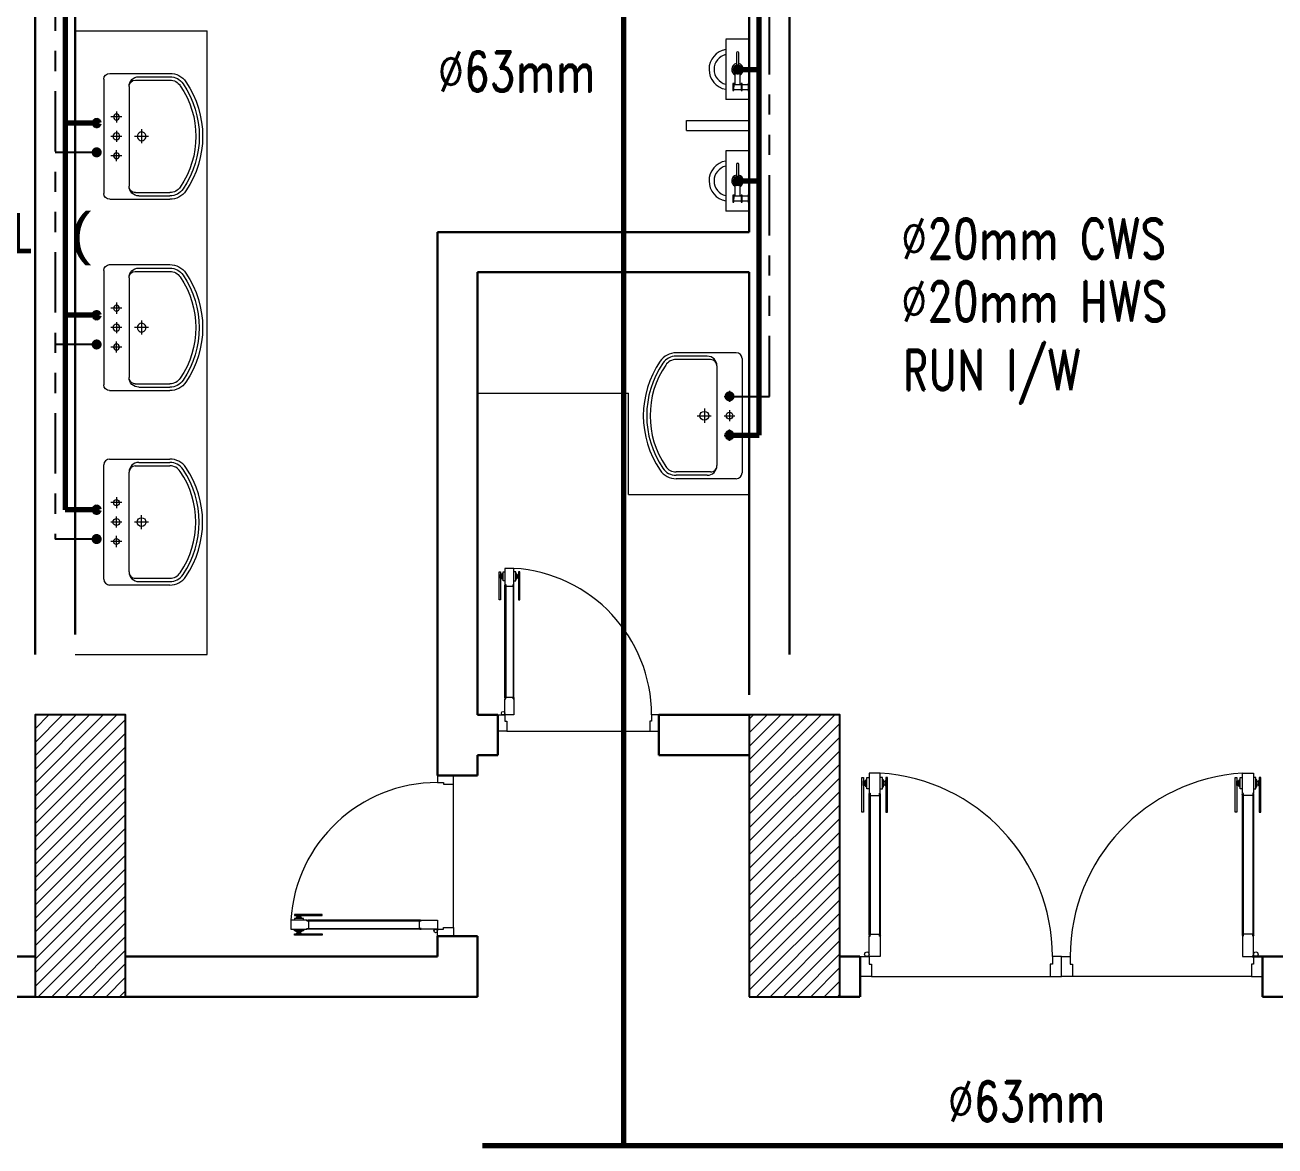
# Model space of a CAD drawing. Extents: x 800 to 995, y 398 to 804.
# Drawn here: x 868.69 to 874.9, y 787.97 to 793.54 of the extents above; entities that cross this region are included whole.
import ezdxf

# ---------------------------------------------------------------- set-up
doc = ezdxf.new("R2010")
doc.units = 0
doc.header["$MEASUREMENT"] = 0
doc.linetypes.add('PHANTOM-Z', pattern=[12.75, 6, -1.35, 1.35, -1.35, 1.35, -1.35])
for name, color, linetype, lineweight in [('Column', 6, 'CONTINUOUS', 25), ('DOOR', 30, 'CONTINUOUS', 9), ('Furn', 183, 'CONTINUOUS', 9), ('hatch', 252, 'CONTINUOUS', 9), ('P-C-WATER', 5, 'CONTINUOUS', 70), ('P-TEXT', 1, 'CONTINUOUS', 25), ('text', 72, 'CONTINUOUS', 15), ('Wall', 252, 'CONTINUOUS', 30)]:
    doc.layers.add(name, color=color, linetype=linetype, lineweight=lineweight)
doc.layers.add('P-H-WATER', color=12, linetype='PHANTOM-Z')
doc.styles.add('ROMANC', font='romand.shx')
doc.styles.add('SOSA2', font='SOSA.shx', dxfattribs={"width": 0.8})
pattern_1 = [(45, (1091.292394, 461.191326), (-0.0336759605, 0.0336759605), [])]

msp = doc.modelspace()

# ---------------------------------------------------------------- hatches: boundary and pattern name
at = {"layer": 'hatch'}
h = msp.add_hatch(dxfattribs=at)
h.set_pattern_fill('ANSI31', color=252, scale=0.015, style=0)
h.set_pattern_definition(pattern_1)
h.paths.add_polyline_path([(868.7352, 788.7134), (869.1852, 788.7134), (869.1852, 790.1134), (868.7352, 790.1134)])
h = msp.add_hatch(dxfattribs=at)
h.set_pattern_fill('ANSI31', color=252, scale=0.015, style=0)
h.set_pattern_definition(pattern_1)
h.paths.add_polyline_path([(872.2852, 788.7134), (872.7352, 788.7134), (872.7352, 790.1134), (872.2852, 790.1134)])

# ---------------------------------------------------------------- linework, layer by layer
at = {"layer": 'Column', "color": 252}
for points in [[(868.7352, 788.7134), (869.1852, 788.7134), (869.1852, 790.1134), (868.7352, 790.1134)], [(872.2852, 788.7134), (872.7352, 788.7134), (872.7352, 790.1134), (872.2852, 790.1134)]]:
    msp.add_lwpolyline(points, close=True, dxfattribs=at)
at = {"layer": 'DOOR', "color": 252}
for p, q in [((871.0704, 790.1978), (871.0704, 790.7577)), ((871.0744, 790.7577), (871.0744, 790.1978)), ((871.1117, 790.7577), (871.1117, 790.1978)), ((871.1157, 790.1978), (871.1157, 790.7577)), ((872.8804, 789.0189), (872.8804, 789.7188)), ((872.8853, 789.7188), (872.8853, 789.0189)), ((872.932, 789.7188), (872.932, 789.0189)), ((872.937, 789.0189), (872.937, 789.7188)), ((874.736, 789.0189), (874.736, 789.7188)), ((874.7409, 789.7188), (874.7409, 789.0189)), ((874.7876, 789.7188), (874.7876, 789.0189)), ((874.7925, 789.0189), (874.7925, 789.7188)), ((870.6508, 789.0938), (870.0909, 789.0938)), ((870.0909, 789.0898), (870.6508, 789.0898)), ((870.0909, 789.0525), (870.6508, 789.0525)), ((870.6508, 789.0485), (870.0909, 789.0485))]:
    msp.add_line(p, q, dxfattribs=at)
at = {"layer": 'DOOR', "color": 251}
for p, q in [((871.0797, 790.0334), (871.7908, 790.0334)), ((870.8152, 789.0578), (870.8152, 789.7689)), ((872.892, 788.8134), (873.7809, 788.8134)), ((874.7809, 788.8134), (873.892, 788.8134))]:
    msp.add_line(p, q, dxfattribs=at)
at = {"layer": 'DOOR', "color": 1}
for points in [[(871.0481, 790.6865), (871.0417, 790.6865), (871.0417, 790.8244), (871.0481, 790.8244)], [(871.0575, 790.8102), (871.0523, 790.8102), (871.0523, 790.794), (871.0575, 790.794)], [(871.1286, 790.8102), (871.1337, 790.8102), (871.1337, 790.794), (871.1286, 790.794)], [(871.138, 790.6865), (871.1444, 790.6865), (871.1444, 790.8244), (871.138, 790.8244)], [(872.8525, 789.6298), (872.8445, 789.6298), (872.8445, 789.8022), (872.8525, 789.8022)], [(872.8642, 789.7843), (872.8578, 789.7843), (872.8578, 789.7641), (872.8642, 789.7641)], [(872.9531, 789.7843), (872.9595, 789.7843), (872.9595, 789.7641), (872.9531, 789.7641)], [(872.9648, 789.6298), (872.9729, 789.6298), (872.9729, 789.8022), (872.9648, 789.8022)], [(874.7081, 789.6298), (874.7001, 789.6298), (874.7001, 789.8022), (874.7081, 789.8022)], [(874.7198, 789.7843), (874.7134, 789.7843), (874.7134, 789.7641), (874.7198, 789.7641)], [(874.8087, 789.7843), (874.8151, 789.7843), (874.8151, 789.7641), (874.8087, 789.7641)], [(874.8204, 789.6298), (874.8284, 789.6298), (874.8284, 789.8022), (874.8204, 789.8022)], [(870.1621, 789.1161), (870.1621, 789.1225), (870.0242, 789.1225), (870.0242, 789.1161)], [(870.0385, 789.1067), (870.0385, 789.1119), (870.0546, 789.1119), (870.0546, 789.1067)], [(870.1621, 789.0262), (870.1621, 789.0198), (870.0242, 789.0198), (870.0242, 789.0262)], [(870.0385, 789.0356), (870.0385, 789.0305), (870.0546, 789.0305), (870.0546, 789.0356)]]:
    msp.add_lwpolyline(points, close=True, dxfattribs=at)
for points in [[(871.0481, 790.8099, -1), (871.0523, 790.8099), (871.0523, 790.8099), (871.0523, 790.7942), (871.0523, 790.7942, -1), (871.0481, 790.7942), (871.0481, 790.7942)], [(871.138, 790.8099, 1), (871.1337, 790.8099), (871.1337, 790.8099), (871.1337, 790.7942), (871.1337, 790.7942, 1), (871.138, 790.7942), (871.138, 790.7942)], [(872.8525, 789.7841, -1), (872.8578, 789.7841), (872.8578, 789.7841), (872.8578, 789.7644), (872.8578, 789.7644, -1), (872.8525, 789.7644), (872.8525, 789.7644)], [(872.9648, 789.7841, 1), (872.9595, 789.7841), (872.9595, 789.7841), (872.9595, 789.7644), (872.9595, 789.7644, 1), (872.9648, 789.7644), (872.9648, 789.7644)], [(874.7081, 789.7841, -1), (874.7134, 789.7841), (874.7134, 789.7841), (874.7134, 789.7644), (874.7134, 789.7644, -1), (874.7081, 789.7644), (874.7081, 789.7644)], [(874.8204, 789.7841, 1), (874.8151, 789.7841), (874.8151, 789.7841), (874.8151, 789.7644), (874.8151, 789.7644, 1), (874.8204, 789.7644), (874.8204, 789.7644)], [(870.0387, 789.1161, 1), (870.0387, 789.1119), (870.0387, 789.1119), (870.0544, 789.1119), (870.0544, 789.1119, 1), (870.0544, 789.1161), (870.0544, 789.1161)], [(870.0387, 789.0262, -1), (870.0387, 789.0305), (870.0387, 789.0305), (870.0544, 789.0305), (870.0544, 789.0305, -1), (870.0544, 789.0262), (870.0544, 789.0262)]]:
    msp.add_lwpolyline(points, format="xyb", close=True, dxfattribs=at)
for points in [[(871.0619, 790.7883), (871.0575, 790.7883), (871.0575, 790.8159), (871.0619, 790.8159)], [(871.0708, 790.78), (871.0619, 790.78), (871.0619, 790.8244), (871.0708, 790.8244)], [(871.1241, 790.7883), (871.1286, 790.7883), (871.1286, 790.8159), (871.1241, 790.8159)], [(872.8698, 789.757), (872.8642, 789.757), (872.8642, 789.7915), (872.8698, 789.7915)], [(872.8809, 789.7466), (872.8698, 789.7466), (872.8698, 789.8022), (872.8809, 789.8022)], [(872.9476, 789.757), (872.9531, 789.757), (872.9531, 789.7915), (872.9476, 789.7915)], [(874.7254, 789.757), (874.7198, 789.757), (874.7198, 789.7915), (874.7254, 789.7915)], [(874.792, 789.7466), (874.8031, 789.7466), (874.8031, 789.8022), (874.792, 789.8022)], [(874.8031, 789.757), (874.8087, 789.757), (874.8087, 789.7915), (874.8031, 789.7915)], [(870.0604, 789.1023), (870.0604, 789.1067), (870.0328, 789.1067), (870.0328, 789.1023)], [(870.0687, 789.0489), (870.0687, 789.0401), (870.0242, 789.0401), (870.0242, 789.0489)], [(870.0604, 789.0401), (870.0604, 789.0356), (870.0328, 789.0356), (870.0328, 789.0401)]]:
    msp.add_lwpolyline(points, dxfattribs=at)
at = {"layer": 'DOOR', "color": 5}
for points in [[(871.0744, 790.7622), (871.0744, 790.7533), (871.1117, 790.7533), (871.1117, 790.7622), (871.1153, 790.7622), (871.1153, 790.8422), (871.1153, 790.8422), (871.0708, 790.8422), (871.0708, 790.7622)], [(871.0744, 790.1934), (871.0744, 790.2023), (871.1117, 790.2023), (871.1117, 790.1934), (871.1152, 790.1934), (871.1152, 790.1134), (871.1152, 790.1134), (871.0708, 790.1134), (871.0708, 790.1934)], [(871.0353, 790.0334), (871.0353, 790.1134), (871.0708, 790.1134), (871.0708, 790.0831), (871.0797, 790.0831), (871.0797, 790.0334)], [(871.8353, 790.0334), (871.8353, 790.1134), (871.7996, 790.1134), (871.7996, 790.0831), (871.7907, 790.0831), (871.7908, 790.0334)], [(870.8152, 789.8134), (870.7352, 789.8134), (870.7352, 789.7777), (870.7656, 789.7777), (870.7656, 789.7688), (870.8152, 789.7689)], [(872.8853, 789.7244), (872.8853, 789.7133), (872.932, 789.7133), (872.932, 789.7244), (872.9364, 789.7244), (872.9364, 789.8244), (872.9364, 789.8244), (872.8809, 789.8244), (872.8809, 789.7244)], [(874.7876, 789.7244), (874.7876, 789.7133), (874.7409, 789.7133), (874.7409, 789.7244), (874.7365, 789.7244), (874.7365, 789.8244), (874.7365, 789.8244), (874.792, 789.8244), (874.792, 789.7244)], [(870.0864, 789.0525), (870.0953, 789.0525), (870.0953, 789.0898), (870.0864, 789.0898), (870.0864, 789.0934), (870.0064, 789.0934), (870.0064, 789.0934), (870.0064, 789.0489), (870.0864, 789.0489)], [(870.6552, 789.0525), (870.6464, 789.0525), (870.6464, 789.0898), (870.6552, 789.0898), (870.6552, 789.0934), (870.7352, 789.0934), (870.7352, 789.0934), (870.7352, 789.0489), (870.6552, 789.0489)], [(870.8152, 789.0134), (870.7352, 789.0134), (870.7352, 789.0489), (870.7656, 789.0489), (870.7656, 789.0578), (870.8152, 789.0578)], [(872.8853, 789.0134), (872.8853, 789.0245), (872.932, 789.0245), (872.932, 789.0134), (872.9364, 789.0134), (872.9364, 788.9134), (872.9364, 788.9134), (872.8809, 788.9134), (872.8809, 789.0134)], [(874.7876, 789.0134), (874.7876, 789.0245), (874.7409, 789.0245), (874.7409, 789.0134), (874.7365, 789.0134), (874.7365, 788.9134), (874.7365, 788.9134), (874.792, 788.9134), (874.792, 789.0134)], [(872.8365, 788.8134), (872.8365, 788.9134), (872.8809, 788.9134), (872.8809, 788.8755), (872.892, 788.8755), (872.892, 788.8134)], [(873.8365, 788.8134), (873.8365, 788.9134), (873.7919, 788.9134), (873.7919, 788.8755), (873.7808, 788.8755), (873.7809, 788.8134)], [(873.8365, 788.8134), (873.8365, 788.9134), (873.881, 788.9134), (873.881, 788.8755), (873.8922, 788.8755), (873.892, 788.8134)], [(874.8365, 788.8134), (874.8365, 788.9134), (874.792, 788.9134), (874.792, 788.8755), (874.7809, 788.8755), (874.7809, 788.8134)]]:
    msp.add_lwpolyline(points, close=True, dxfattribs=at)
for points in [[(871.1153, 790.78), (871.1241, 790.78), (871.1241, 790.8244), (871.1153, 790.8244)], [(872.9364, 789.7466), (872.9476, 789.7466), (872.9476, 789.8022), (872.9364, 789.8022)], [(874.7365, 789.7466), (874.7254, 789.7466), (874.7254, 789.8022), (874.7365, 789.8022)], [(870.0687, 789.0934), (870.0687, 789.1023), (870.0242, 789.1023), (870.0242, 789.0934)]]:
    msp.add_lwpolyline(points, dxfattribs=at)
for points in [[(871.0744, 790.7538), (871.0744, 790.7538, -1), (871.0744, 790.7617)], [(871.1117, 790.7538), (871.1117, 790.7538, 1), (871.1117, 790.7617)], [(871.0744, 790.2018), (871.0744, 790.2018, 1), (871.0744, 790.1939)], [(871.1117, 790.2018), (871.1117, 790.2018, -1), (871.1117, 790.1939)], [(872.8853, 789.7139), (872.8853, 789.7139, -1), (872.8853, 789.7238)], [(872.932, 789.7139), (872.932, 789.7139, 1), (872.932, 789.7238)], [(874.7409, 789.7139), (874.7409, 789.7139, -1), (874.7409, 789.7238)], [(874.7876, 789.7139), (874.7876, 789.7139, 1), (874.7876, 789.7238)], [(870.0948, 789.0898), (870.0948, 789.0898, 1), (870.0869, 789.0898)], [(870.6468, 789.0898), (870.6468, 789.0898, -1), (870.6548, 789.0898)], [(870.0948, 789.0525), (870.0948, 789.0525, -1), (870.0869, 789.0525)], [(870.6468, 789.0525), (870.6468, 789.0525, 1), (870.6548, 789.0525)], [(872.8853, 789.0239), (872.8853, 789.0239, 1), (872.8853, 789.014)], [(872.932, 789.0239), (872.932, 789.0239, -1), (872.932, 789.014)], [(874.7409, 789.0239), (874.7409, 789.0239, 1), (874.7409, 789.014)], [(874.7876, 789.0239), (874.7876, 789.0239, -1), (874.7876, 789.014)]]:
    msp.add_lwpolyline(points, format="xyb", close=True, dxfattribs=at)
for centre, radius in [((871.0619, 790.1223), 0.00889), ((870.7263, 789.0401), 0.00889), ((872.8698, 788.9245), 0.0111), ((874.8031, 788.9245), 0.0111)]:
    msp.add_circle(centre, radius, dxfattribs=at)
at = {"layer": 'DOOR', "color": 252}
for centre, radius, start, end in [((871.0694, 790.1134), 0.7302, 359.9997, 86.39738), ((872.8791, 788.9134), 0.9128, 360, 86.39768), ((874.7938, 788.9134), 0.9128, 93.60232, 180), ((870.7352, 789.0475), 0.7302, 89.9997, 176.39738)]:
    msp.add_arc(centre, radius, start, end, dxfattribs=at)
at = {"layer": 'Furn', "color": 252, "linetype": 'Continuous'}
for p, q in [((868.9352, 793.5132), (869.5907, 793.5132)), ((869.5907, 790.4134), (869.5907, 793.5132)), ((871.974, 793.0676), (872.2852, 793.0676)), ((871.974, 793.0176), (871.974, 793.0676)), ((871.974, 793.0176), (872.2852, 793.0176)), ((870.9352, 791.7134), (871.6852, 791.7134)), ((871.6852, 791.2098), (871.6852, 791.7134)), ((871.6852, 791.2098), (872.2852, 791.2098)), ((868.9352, 790.4134), (869.5907, 790.4134))]:
    msp.add_line(p, q, dxfattribs=at)
at = {"layer": 'Furn'}
for p, q in [((872.2852, 793.4716), (872.1684, 793.4717)), ((872.1686, 793.4711), (872.1684, 793.1717)), ((872.2852, 793.1716), (872.2852, 793.4716)), ((872.2211, 793.4036), (872.2211, 793.3382)), ((872.2328, 793.3382), (872.2328, 793.4036)), ((869.1061, 793.3021), (869.4053, 793.3021)), ((872.2152, 793.2459), (872.2152, 793.3088)), ((872.2386, 793.3089), (872.2386, 793.2459)), ((869.0772, 793.2732), (869.0772, 792.7051)), ((869.2024, 793.2371), (869.2024, 792.7412)), ((869.2337, 793.2684), (869.4053, 793.2684)), ((869.2505, 793.2852), (869.4053, 793.2852)), ((872.2035, 793.2518), (872.2035, 793.2167)), ((872.2094, 793.2518), (872.2035, 793.2518)), ((872.2093, 793.2167), (872.2094, 793.2518)), ((872.2444, 793.2459), (872.2094, 793.2459)), ((872.2444, 793.2518), (872.2444, 793.2167)), ((872.2502, 793.2518), (872.2444, 793.2518)), ((872.2502, 793.2167), (872.2502, 793.2518)), ((872.2794, 793.2459), (872.2502, 793.2459)), ((872.2794, 793.2517), (872.2794, 793.2167)), ((872.2853, 793.2576), (872.2853, 793.2109)), ((872.2852, 793.1716), (872.1684, 793.1717)), ((872.2035, 793.2167), (872.2093, 793.2167)), ((872.2093, 793.2226), (872.2444, 793.2226)), ((872.2444, 793.2167), (872.2502, 793.2167)), ((872.2502, 793.2226), (872.2794, 793.2225)), ((869.1398, 793.1133), (869.1398, 793.0584)), ((869.1671, 793.0854), (869.1126, 793.0854)), ((869.1671, 792.9891), (869.1126, 792.9891)), ((869.1398, 793.017), (869.1398, 792.9621)), ((869.2999, 792.9891), (869.2302, 792.9891)), ((869.265, 793.0248), (869.265, 792.9545)), ((869.1398, 792.865), (869.1398, 792.9199)), ((869.1671, 792.8929), (869.1126, 792.8929)), ((872.2852, 792.9174), (872.1684, 792.9175)), ((872.1686, 792.9169), (872.1684, 792.6175)), ((872.2852, 792.6174), (872.2852, 792.9174)), ((872.2211, 792.8494), (872.2211, 792.784)), ((872.2328, 792.784), (872.2328, 792.8494)), ((872.2152, 792.6917), (872.2152, 792.7545)), ((872.2386, 792.7547), (872.2386, 792.6917)), ((869.1061, 792.6762), (869.4053, 792.6762)), ((869.2337, 792.7099), (869.4053, 792.7099)), ((869.2505, 792.693), (869.4053, 792.693)), ((872.2035, 792.6976), (872.2035, 792.6625)), ((872.2094, 792.6976), (872.2035, 792.6976)), ((872.2093, 792.6625), (872.2094, 792.6976)), ((872.2444, 792.6917), (872.2094, 792.6917)), ((872.2444, 792.6975), (872.2444, 792.6625)), ((872.2502, 792.6975), (872.2444, 792.6975)), ((872.2502, 792.6625), (872.2502, 792.6975)), ((872.2794, 792.6917), (872.2502, 792.6917)), ((872.2794, 792.6975), (872.2794, 792.6625)), ((872.2853, 792.7033), (872.2853, 792.6566)), ((872.2852, 792.6174), (872.1684, 792.6175)), ((872.2035, 792.6625), (872.2093, 792.6625)), ((872.2093, 792.6684), (872.2444, 792.6683)), ((872.2444, 792.6625), (872.2502, 792.6625)), ((872.2502, 792.6683), (872.2794, 792.6683)), ((869.0771, 792.3226), (869.0771, 791.7545)), ((869.106, 792.3515), (869.4052, 792.3515)), ((869.2336, 792.3178), (869.4052, 792.3178)), ((869.2504, 792.3346), (869.4052, 792.3346)), ((869.2023, 792.2865), (869.2023, 791.7906)), ((869.167, 792.1348), (869.1125, 792.1348)), ((869.1397, 792.1627), (869.1397, 792.1077)), ((869.1397, 792.0664), (869.1397, 792.0115)), ((869.2649, 792.0742), (869.2649, 792.0039)), ((869.167, 792.0385), (869.1125, 792.0385)), ((869.2998, 792.0385), (869.2301, 792.0385)), ((869.167, 791.9422), (869.1125, 791.9422)), ((869.1397, 791.9144), (869.1397, 791.9693)), ((872.2207, 791.9136), (871.9215, 791.9136)), ((872.0763, 791.8967), (871.9215, 791.8967)), ((872.0931, 791.8799), (871.9215, 791.8799)), ((872.2496, 791.8847), (872.2496, 791.3166)), ((872.1244, 791.8486), (872.1244, 791.3527)), ((869.2336, 791.7593), (869.4052, 791.7593)), ((869.2504, 791.7424), (869.4052, 791.7424)), ((869.106, 791.7256), (869.4052, 791.7256)), ((872.1597, 791.6969), (872.2142, 791.6969)), ((872.187, 791.7248), (872.187, 791.6699)), ((872.0619, 791.6363), (872.0619, 791.566)), ((872.187, 791.6285), (872.187, 791.5736)), ((872.0269, 791.6006), (872.0966, 791.6006)), ((872.1597, 791.6006), (872.2142, 791.6006)), ((872.1597, 791.5044), (872.2142, 791.5044)), ((872.187, 791.4765), (872.187, 791.5314)), ((869.106, 791.3853), (869.4052, 791.3853)), ((869.2504, 791.3684), (869.4052, 791.3684)), ((869.0771, 790.7882), (869.0771, 791.3564)), ((869.2023, 790.8244), (869.2023, 791.3203)), ((869.2336, 791.3516), (869.4052, 791.3516)), ((872.0931, 791.3214), (871.9215, 791.3214)), ((872.0763, 791.3045), (871.9215, 791.3045)), ((872.2207, 791.2877), (871.9215, 791.2877)), ((869.1397, 791.1965), (869.1397, 791.1415)), ((869.167, 791.1686), (869.1125, 791.1686)), ((869.167, 791.0723), (869.1125, 791.0723)), ((869.1397, 791.0444), (869.1397, 791.0994)), ((869.2998, 791.0723), (869.2301, 791.0723)), ((869.2649, 791.0367), (869.2649, 791.1069)), ((869.1397, 790.9481), (869.1397, 791.0031)), ((869.167, 790.976), (869.1125, 790.976)), ((869.106, 790.7594), (869.4052, 790.7594)), ((869.2336, 790.7931), (869.4052, 790.7931)), ((869.2504, 790.7762), (869.4052, 790.7762))]:
    msp.add_line(p, q, dxfattribs=at)
for centre in [(872.2269, 793.3218), (872.2269, 792.7676)]:
    msp.add_circle(centre, 0.0175, dxfattribs=at)
for centre, radius, start, end in [((872.1852, 793.3219), 0.1001, 99.70059, 260.40889), ((872.1852, 793.3219), 0.0751, 102.80779, 257.16899), ((872.227, 793.4036), 0.00584, 359.96799, 179.96799), ((872.2269, 793.3218), 0.0292, 101.84429, 246.55429), ((872.2269, 793.3218), 0.0292, 292.81846, 78.54499), ((872.2855, 793.2515), 0.0061, 92.37639, 177.55959), ((872.2855, 793.217), 0.0061, 182.37639, 267.55959), ((872.1852, 792.7676), 0.1001, 99.70059, 260.40889), ((872.1852, 792.7676), 0.0751, 102.80779, 257.16899), ((872.2269, 792.7676), 0.0292, 101.84429, 246.55429), ((872.227, 792.8494), 0.00584, 359.96799, 179.96799), ((872.2269, 792.7676), 0.0292, 292.81846, 78.54499), ((872.2855, 792.6973), 0.0061, 92.37639, 177.55959), ((872.2855, 792.6627), 0.0061, 182.37639, 267.55959)]:
    msp.add_arc(centre, radius, start, end, dxfattribs=at)
at = {"layer": 'Furn', "extrusion": (0, 0, -1)}
for centre, major_axis, start_param, end_param in [((869.1061, 793.2732), (0.0204, 0.0204), 3.926991, 5.497787), ((869.4053, 793.2058), (0.0681, 0.0681), -0.785398, 0.187992), ((869.2505, 793.2371), (-0.034, 0.034), 5.497787, 7.068583), ((869.2337, 793.2371), (-0.0221, 0.0221), 5.497787, 7.068583), ((869.4053, 793.2058), (-0.0562, 0.0562), 0.785398, 1.758788), ((869.4053, 793.2058), (0.0443, 0.0443), -0.785398, 0.187992), ((869.0868, 792.9891), (-0.3166, 0.3166), 1.758788, 2.953601), ((869.0868, 792.9891), (-0.3285, 0.3285), 1.758788, 2.953601), ((869.0868, 792.9891), (-0.3404, 0.3404), 1.758788, 2.953601), ((869.1398, 793.0854), (-0.0103, 0.0103), 3.926991, 10.210176), ((869.1398, 792.9891), (0.012, 0.012), 2.356194490190582, 8.639379797370168), ((869.265, 792.9891), (0.0153, 0.0153), 2.356194490189494, 8.63937979736908), ((869.1398, 792.8929), (-0.0103, 0.0103), 3.926991, 10.210176), ((869.2505, 792.7412), (0.034, 0.034), 2.356194, 3.926991), ((869.2337, 792.7412), (0.0221, 0.0221), 2.356194, 3.926991), ((869.4053, 792.7725), (-0.0443, 0.0443), 2.953601, 3.926991), ((869.1061, 792.7051), (-0.0204, 0.0204), 3.926991, 5.497787), ((869.4053, 792.7725), (-0.0562, 0.0562), 2.953601, 3.926991), ((869.4053, 792.7725), (0.0681, 0.0681), 1.382805, 2.356194), ((869.106, 792.3226), (0.0204, 0.0204), 3.926991, 5.497787), ((869.2504, 792.2865), (-0.034, 0.034), 5.497787, 7.068583), ((869.2336, 792.2865), (-0.0221, 0.0221), 5.497787, 7.068583), ((869.4052, 792.2552), (0.0681, 0.0681), -0.785398, 0.187992), ((869.4052, 792.2552), (-0.0562, 0.0562), 0.785398, 1.758788), ((869.4052, 792.2552), (0.0443, 0.0443), -0.785398, 0.187992), ((869.0867, 792.0385), (-0.3285, 0.3285), 1.758788, 2.953601), ((869.0867, 792.0385), (-0.3404, 0.3404), 1.758788, 2.953601), ((869.0867, 792.0385), (-0.3166, 0.3166), 1.758788, 2.953601), ((869.1397, 792.1348), (-0.0103, 0.0103), 3.926991, 10.210176), ((869.1397, 792.0385), (0.012, 0.012), 2.356194490190582, 8.639379797370168), ((869.2649, 792.0385), (0.0153, 0.0153), 2.356194490189494, 8.63937979736908), ((869.1397, 791.9422), (-0.0103, 0.0103), 3.926991, 10.210176), ((869.106, 791.7545), (-0.0204, 0.0204), 3.926991, 5.497787), ((869.2504, 791.7906), (0.034, 0.034), 2.356194, 3.926991), ((869.2336, 791.7906), (0.0221, 0.0221), 2.356194, 3.926991), ((869.4052, 791.8219), (-0.0443, 0.0443), 2.953601, 3.926991), ((869.4052, 791.8219), (-0.0562, 0.0562), 2.953601, 3.926991), ((869.4052, 791.8219), (0.0681, 0.0681), 1.382805, 2.356194)]:
    msp.add_ellipse(centre, major_axis=major_axis, ratio=1, start_param=start_param, end_param=end_param, dxfattribs=at)
at = {"layer": 'Furn'}
for centre, major_axis, start_param, end_param in [((872.24, 791.6006), (0.3404, 0.3404), 1.758788, 2.953601), ((872.24, 791.6006), (0.3285, 0.3285), 1.758788, 2.953601), ((871.9215, 791.8173), (-0.0681, 0.0681), -0.785398, 0.187992), ((871.9215, 791.8173), (-0.0562, 0.0562), -0.785398, 0.187992), ((871.9215, 791.8173), (0.0443, 0.0443), 0.785398, 1.758788), ((872.0763, 791.8486), (0.034, 0.034), 5.497787, 7.068583), ((872.0931, 791.8486), (0.0221, 0.0221), 5.497787, 7.068583), ((872.2207, 791.8847), (-0.0204, 0.0204), 3.926991, 5.497787), ((872.24, 791.6006), (0.3166, 0.3166), 1.758788, 2.953601), ((872.187, 791.6969), (0.0103, 0.0103), 3.926991, 10.210176), ((872.0619, 791.6006), (0.0153, 0.0153), 3.926991, 10.210176), ((872.187, 791.6006), (-0.012, 0.012), 2.356194490190582, 8.639379797370168), ((872.187, 791.5044), (0.0103, 0.0103), 3.926991, 10.210176), ((869.106, 791.3564), (0.0204, 0.0204), 0.785398, 2.356194), ((869.2504, 791.3203), (-0.034, 0.034), -0.785398, 0.785398), ((869.4052, 791.289), (-0.0681, 0.0681), 4.524397, 5.497787), ((869.4052, 791.289), (0.0562, 0.0562), 6.095194, 7.068583), ((869.2336, 791.3203), (-0.0221, 0.0221), -0.785398, 0.785398), ((869.4052, 791.289), (0.0443, 0.0443), 6.095194, 7.068583), ((869.0867, 791.0723), (0.3166, 0.3166), 4.900381, 6.095194), ((869.0867, 791.0723), (0.3285, 0.3285), 4.900381, 6.095194), ((869.0867, 791.0723), (0.3404, 0.3404), 4.900381, 6.095194), ((871.9215, 791.384), (-0.0681, 0.0681), 1.382805, 2.356194), ((871.9215, 791.384), (0.0562, 0.0562), 2.953601, 3.926991), ((871.9215, 791.384), (0.0443, 0.0443), 2.953601, 3.926991), ((872.0763, 791.3527), (-0.034, 0.034), 2.356194, 3.926991), ((872.0931, 791.3527), (-0.0221, 0.0221), 2.356194, 3.926991), ((872.2207, 791.3166), (0.0204, 0.0204), 3.926991, 5.497787), ((869.1397, 791.1686), (0.0103, 0.0103), 0.785398, 7.068583), ((869.1397, 791.0723), (-0.012, 0.012), -0.785398, 5.497787), ((869.2649, 791.0723), (0.0153, 0.0153), 0.785398, 7.068583), ((869.1397, 790.976), (0.0103, 0.0103), 0.785398, 7.068583), ((869.2504, 790.8244), (0.034, 0.034), 2.356194, 3.926991), ((869.2336, 790.8244), (0.0221, 0.0221), 2.356194, 3.926991), ((869.4052, 790.8557), (0.0443, 0.0443), 3.926991, 4.900381), ((869.4052, 790.8557), (-0.0562, 0.0562), 2.356194, 3.329584), ((869.106, 790.7882), (-0.0204, 0.0204), 0.785398, 2.356194), ((869.4052, 790.8557), (-0.0681, 0.0681), 2.356194, 3.329584)]:
    msp.add_ellipse(centre, major_axis=major_axis, ratio=1, start_param=start_param, end_param=end_param, dxfattribs=at)
at = {"layer": 'P-C-WATER', "linetype": 'Continuous'}
for p, q in [((871.6603, 797.3963), (871.6603, 787.9713)), ((868.8852, 797.1634), (868.8852, 791.1335)), ((872.3352, 791.504), (872.3352, 797.1634)), ((872.2147, 793.3216, 0), (872.3352, 793.3216, 0)), ((869.0539, 793.0552, 0), (868.8851, 793.0552, 0)), ((872.2147, 792.7674, 0), (872.3352, 792.7674, 0)), ((869.0538, 792.1003, 0), (868.885, 792.1003, 0)), ((872.187, 791.504), (872.3352, 791.504)), ((869.0538, 791.1335, 0), (868.8852, 791.1335, 0)), ((914.1883, 787.9713), (870.9591, 787.9713))]:
    msp.add_line(p, q, dxfattribs=at)
for centre, start, end in [((872.2272, 793.3216, 0), 0, 180), ((872.2272, 793.3216, 0), 180, 0), ((869.0414, 793.0552, 0), 0, 180), ((869.0414, 793.0552, 0), 180, 0), ((872.2272, 792.7674, 0), 0, 180), ((872.2272, 792.7674, 0), 180, 0), ((869.0413, 792.1003, 0), 0, 180), ((869.0413, 792.1003, 0), 180, 0), ((872.187, 791.504), 0, 180), ((872.187, 791.504), 180, 0), ((869.0413, 791.1335, 0), 0, 180), ((869.0413, 791.1335, 0), 180, 0)]:
    msp.add_arc(centre, 0.0125, start, end, dxfattribs=at)
at = {"layer": 'P-H-WATER', "ltscale": 0.05}
for p, q in [((868.8352, 797.2134), (868.8352, 790.9878)), ((872.3852, 791.6969), (872.3852, 797.2134)), ((869.0414, 792.9096, 0), (868.8351, 792.9096, 0)), ((869.0413, 791.9547, 0), (868.835, 791.9547, 0)), ((872.187, 791.6969), (872.3852, 791.6969)), ((869.0413, 790.9878, 0), (868.8352, 790.9878, 0))]:
    msp.add_line(p, q, dxfattribs=at)
at = {"layer": 'P-H-WATER', "ltscale": 0.05, "const_width": 0.025, "elevation": 0}
for points in [[(869.0289, 792.9096, -1), (869.0539, 792.9096, -1)], [(869.0288, 791.9547, -1), (869.0538, 791.9547, -1)], [(869.0288, 790.9878, -1), (869.0538, 790.9878, -1)]]:
    msp.add_lwpolyline(points, format="xyb", close=True, dxfattribs=at)
at = {"layer": 'P-H-WATER', "ltscale": 0.05, "const_width": 0.025}
msp.add_lwpolyline([(872.1745, 791.6969, -1), (872.1995, 791.6969, -1)], format="xyb", close=True, dxfattribs=at)
at = {"layer": 'Wall', "color": 252, "linetype": 'Continuous'}
for p, q in [((868.7352, 790.4134), (868.7352, 797.1134)), ((872.4853, 790.4134), (872.4853, 797.0134)), ((868.9352, 790.5134), (868.9352, 795.4134)), ((872.2852, 792.5134), (872.2852, 795.4134)), ((870.7352, 792.5134), (872.2852, 792.5134)), ((870.7352, 789.8134), (870.7352, 792.5134)), ((870.9352, 792.3134), (872.2852, 792.3134)), ((870.9352, 790.1134), (870.9352, 792.3134)), ((872.2852, 790.2134), (872.2852, 792.3134)), ((872.2852, 790.4134), (872.2852, 792.3134)), ((870.9352, 790.1134), (871.0352, 790.1134)), ((871.0352, 790.1134), (871.0352, 789.9134)), ((871.8352, 790.1134), (872.2852, 790.1134)), ((871.8352, 790.1134), (871.8352, 789.9134)), ((870.9352, 789.9134), (871.0352, 789.9134)), ((870.9352, 789.8134), (870.9352, 789.9134)), ((871.8352, 789.9134), (872.2852, 789.9134)), ((870.7352, 789.8134), (870.9352, 789.8134)), ((870.7352, 788.9134), (870.7352, 789.0134)), ((870.7352, 789.0134), (870.9352, 789.0134)), ((870.9352, 788.9134), (870.9352, 789.0134)), ((868.6352, 788.9134), (868.7352, 788.9134)), ((869.1852, 788.9134), (870.7352, 788.9134)), ((870.9352, 788.9134), (870.9352, 788.7134)), ((872.8352, 788.9134), (872.7352, 788.9134)), ((872.8365, 788.9134), (872.8365, 788.7134)), ((876.8852, 788.9134), (874.7852, 788.9134)), ((874.8365, 788.9134), (874.8365, 788.7134)), ((868.6352, 788.7134), (868.7352, 788.7134)), ((869.1852, 788.7134), (870.9352, 788.7134)), ((872.8352, 788.7134), (872.7352, 788.7134)), ((877.0852, 788.7134), (874.8365, 788.7134))]:
    msp.add_line(p, q, dxfattribs=at)

# ---------------------------------------------------------------- texts
at = {"layer": 'P-TEXT', "color": 41, "style": 'ROMANC', "width": 0.75}
for s, p in [('%%C63mm', (870.7382, 793.2116)), ('%%C20mm CWS', (873.0402, 792.3807)), ('%%C20mm HWS', (873.0402, 792.0692)), ('RUN I/W', (873.0471, 791.728)), ('%%C63mm', (873.2725, 788.0935))]:
    msp.add_text(s, height=0.2, dxfattribs=at).set_placement(p)
at = {"layer": 'text', "color": 252, "style": 'SOSA2', "width": 1.2}
msp.add_text('loh>K ) 1  (', height=0.2, dxfattribs=at).set_placement((867.4367, 792.4085))

doc.saveas('drawing.dxf')
